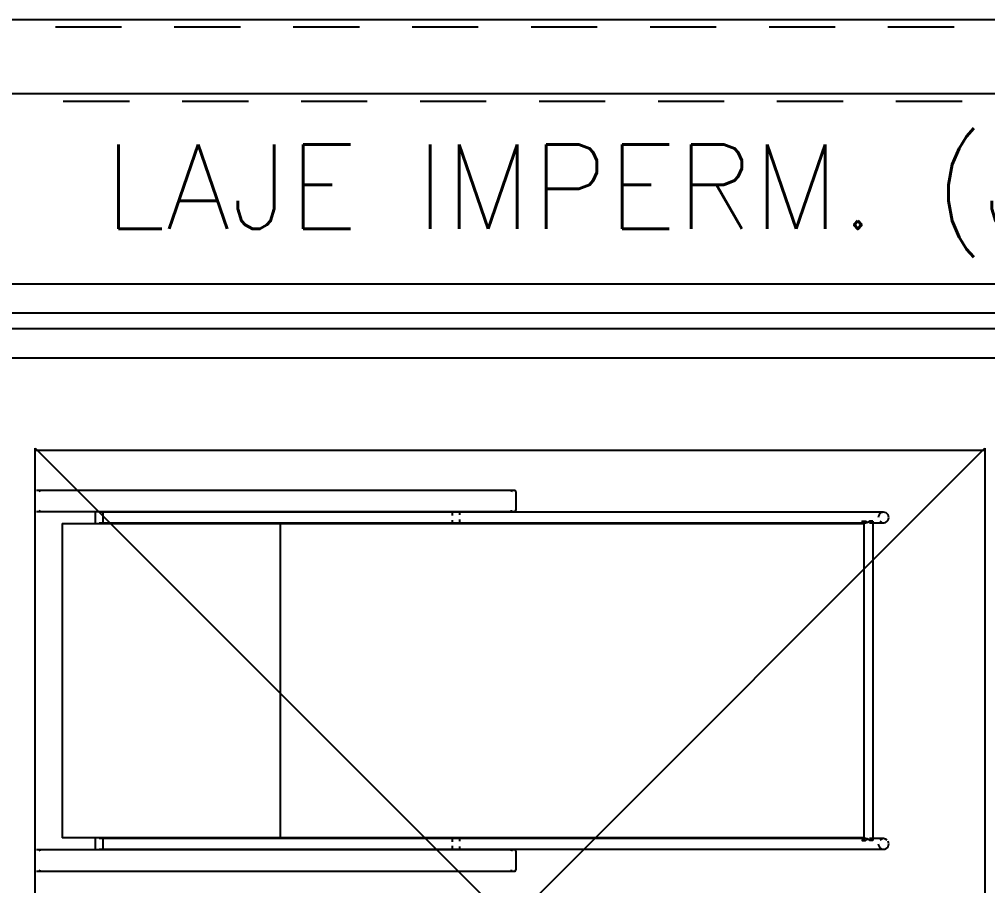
# Model space of a CAD drawing. Header units: millimetres. Extents: x 188.6 to 263.2, y 40.1 to 120.1.
# Drawn here: x 256.92 to 258.752, y 60.948 to 62.587 of the extents above; entities that cross this region are included whole.
import ezdxf

# ---------------------------------------------------------------- set-up
doc = ezdxf.new("R2010")
doc.units = ezdxf.units.MM
doc.linetypes.add('HIDDEN2', pattern=[0.1875, 0.125, -0.0625])
for name, color, linetype in [('ARQ', 8, 'Continuous'), ('ARQ-BASE', 8, 'Continuous'), ('ESTR-VIGAS', 11, 'HIDDEN2'), ('ESTRUTURA', 7, 'Continuous'), ('INC-CORRIMÃO', 7, 'Continuous')]:
    doc.layers.add(name, color=color, linetype=linetype)
doc.styles.add('60-75', font='romans.shx', dxfattribs={"height": 0.12})

# ---------------------------------------------------------------- blocks, each defined once
blk = doc.blocks.new('ESTR-1TP-29.09.2016')
at = {"layer": 'ESTR-VIGAS'}
for points in [[(58.0674, 24.8952), (48.3824, 24.8952)], [(49.1824, 24.7552), (58.0674, 24.7552)]]:
    blk.add_lwpolyline(points, dxfattribs=at)
blk = doc.blocks.new('arq-3pav')
at = {"layer": 'ARQ'}
for p, q in [((36.5003, 22.33), (56.7703, 22.33)), ((36.6403, 22.19), (56.6303, 22.19)), ((51.9419, 21.5189), (53.7383, 19.7225)), ((51.9419, 19.7225), (51.9419, 21.5189)), ((51.9419, 19.7225), (53.7383, 21.5189)), ((51.9419, 21.5154), (53.7383, 21.5154)), ((53.7383, 21.5189), (53.7383, 19.7225)), ((52.0854, 21.4389), (51.9442, 21.4389)), ((52.0857, 21.4389), (52.0854, 21.4389)), ((52.0887, 21.4389), (52.0857, 21.4389)), ((52.0919, 21.4389), (52.0887, 21.4389)), ((52.0955, 21.4389), (52.0919, 21.4389)), ((52.0993, 21.4389), (52.0955, 21.4389)), ((52.1034, 21.4389), (52.0993, 21.4389)), ((52.1078, 21.4389), (52.1034, 21.4389)), ((52.1125, 21.4389), (52.1078, 21.4389)), ((52.1174, 21.4389), (52.1125, 21.4389)), ((52.1226, 21.4389), (52.1174, 21.4389)), ((52.128, 21.4389), (52.1226, 21.4389)), ((52.1336, 21.4389), (52.128, 21.4389)), ((52.1395, 21.4389), (52.1336, 21.4389)), ((52.1456, 21.4389), (52.1395, 21.4389)), ((52.1519, 21.4389), (52.1456, 21.4389)), ((52.1584, 21.4389), (52.1519, 21.4389)), ((52.1651, 21.4389), (52.1584, 21.4389)), ((52.172, 21.4389), (52.1651, 21.4389)), ((52.179, 21.4389), (52.172, 21.4389)), ((52.1862, 21.4389), (52.179, 21.4389)), ((52.1936, 21.4389), (52.1862, 21.4389)), ((52.201, 21.4389), (52.1936, 21.4389)), ((52.2086, 21.4389), (52.201, 21.4389)), ((52.2163, 21.4389), (52.2086, 21.4389)), ((52.2241, 21.4389), (52.2163, 21.4389)), ((52.232, 21.4389), (52.2241, 21.4389)), ((52.2399, 21.4389), (52.232, 21.4389)), ((52.2479, 21.4389), (52.2399, 21.4389)), ((52.256, 21.4389), (52.2479, 21.4389)), ((52.2641, 21.4389), (52.256, 21.4389)), ((52.2721, 21.4389), (52.2641, 21.4389)), ((52.5123, 21.4389), (52.2721, 21.4389)), ((52.5203, 21.4389), (52.5123, 21.4389)), ((52.5284, 21.4389), (52.5203, 21.4389)), ((52.5365, 21.4389), (52.5284, 21.4389)), ((52.5445, 21.4389), (52.5365, 21.4389)), ((52.5525, 21.4389), (52.5445, 21.4389)), ((52.5604, 21.4389), (52.5525, 21.4389)), ((52.5683, 21.4389), (52.5604, 21.4389)), ((52.5761, 21.4389), (52.5683, 21.4389)), ((52.5838, 21.4389), (52.5761, 21.4389)), ((52.5913, 21.4389), (52.5838, 21.4389)), ((52.5988, 21.4389), (52.5913, 21.4389)), ((52.6061, 21.4389), (52.5988, 21.4389)), ((52.6133, 21.4389), (52.6061, 21.4389)), ((52.6203, 21.4389), (52.6133, 21.4389)), ((52.6272, 21.4389), (52.6203, 21.4389)), ((52.6338, 21.4389), (52.6272, 21.4389)), ((52.6403, 21.4389), (52.6338, 21.4389)), ((52.6466, 21.4389), (52.6403, 21.4389)), ((52.6527, 21.4389), (52.6466, 21.4389)), ((52.6586, 21.4389), (52.6527, 21.4389)), ((52.6642, 21.4389), (52.6586, 21.4389)), ((52.6696, 21.4389), (52.6642, 21.4389)), ((52.6747, 21.4389), (52.6696, 21.4389)), ((52.6796, 21.4389), (52.6747, 21.4389)), ((52.6843, 21.4389), (52.6796, 21.4389)), ((52.6886, 21.4389), (52.6843, 21.4389)), ((52.6927, 21.4389), (52.6886, 21.4389)), ((52.6965, 21.4389), (52.6927, 21.4389)), ((52.7001, 21.4389), (52.6965, 21.4389)), ((52.7033, 21.4389), (52.7001, 21.4389)), ((52.7062, 21.4389), (52.7033, 21.4389)), ((52.849, 21.4389), (52.7062, 21.4389)), ((52.8513, 21.4364), (52.8513, 21.4014)), ((51.9443, 21.3989), (52.0855, 21.3989)), ((52.0554, 21.3989), (52.0554, 21.3763)), ((52.0554, 21.3989), (52.0554, 21.3989)), ((52.0554, 21.3989), (52.0556, 21.3989)), ((52.0556, 21.3989), (52.0608, 21.3989)), ((52.0608, 21.3989), (52.0646, 21.3989)), ((53.4204, 21.3977), (52.0627, 21.3977)), ((52.0646, 21.3989), (52.0684, 21.3989)), ((52.0684, 21.3989), (52.0703, 21.3989)), ((52.0704, 21.3763), (52.0704, 21.3989)), ((52.0855, 21.3989), (52.0884, 21.3989)), ((52.0884, 21.3989), (52.0916, 21.3989)), ((52.0916, 21.3989), (52.0951, 21.3989)), ((52.0951, 21.3989), (52.0989, 21.3989)), ((52.0989, 21.3989), (52.103, 21.3989)), ((52.103, 21.3989), (52.1074, 21.3989)), ((52.1074, 21.3989), (52.112, 21.3989)), ((52.112, 21.3989), (52.1169, 21.3989)), ((52.1169, 21.3989), (52.1221, 21.3989)), ((52.1221, 21.3989), (52.1275, 21.3989)), ((52.1275, 21.3989), (52.1331, 21.3989)), ((52.1331, 21.3989), (52.139, 21.3989)), ((52.139, 21.3989), (52.145, 21.3989)), ((52.145, 21.3989), (52.1513, 21.3989)), ((52.1513, 21.3989), (52.1578, 21.3989)), ((52.1578, 21.3989), (52.1645, 21.3989)), ((52.1645, 21.3989), (52.1713, 21.3989)), ((52.1713, 21.3989), (52.1784, 21.3989)), ((52.1784, 21.3989), (52.1855, 21.3989)), ((52.1855, 21.3989), (52.1929, 21.3989)), ((52.1929, 21.3989), (52.2003, 21.3989)), ((52.2003, 21.3989), (52.2079, 21.3989)), ((52.2079, 21.3989), (52.2156, 21.3989)), ((52.2156, 21.3989), (52.2234, 21.3989)), ((52.2234, 21.3989), (52.2312, 21.3989)), ((52.2312, 21.3989), (52.2392, 21.3989)), ((52.2392, 21.3989), (52.2472, 21.3989)), ((52.2472, 21.3989), (52.2552, 21.3989)), ((52.2552, 21.3989), (52.2633, 21.3989)), ((52.2633, 21.3989), (52.2714, 21.3989)), ((52.2714, 21.3989), (52.2721, 21.3989)), ((52.2721, 21.3989), (52.5123, 21.3989)), ((52.5123, 21.3989), (52.5204, 21.3989)), ((52.5204, 21.3989), (52.5285, 21.3989)), ((52.5285, 21.3989), (52.5365, 21.3989)), ((52.5365, 21.3989), (52.5446, 21.3989)), ((52.5446, 21.3989), (52.5526, 21.3989)), ((52.5526, 21.3989), (52.5605, 21.3989)), ((52.5605, 21.3989), (52.5684, 21.3989)), ((52.5684, 21.3989), (52.5762, 21.3989)), ((52.5762, 21.3989), (52.5838, 21.3989)), ((52.5838, 21.3989), (52.5914, 21.3989)), ((52.5914, 21.3989), (52.5989, 21.3989)), ((52.5989, 21.3989), (52.6062, 21.3989)), ((52.6062, 21.3989), (52.6134, 21.3989)), ((52.6134, 21.3989), (52.6204, 21.3989)), ((52.6204, 21.3989), (52.6272, 21.3989)), ((52.6272, 21.3989), (52.6339, 21.3989)), ((52.6339, 21.3989), (52.6404, 21.3989)), ((52.6404, 21.3989), (52.6467, 21.3989)), ((52.6467, 21.3989), (52.6528, 21.3989)), ((52.6528, 21.3989), (52.6586, 21.3989)), ((52.6586, 21.3989), (52.6642, 21.3989)), ((52.6642, 21.3989), (52.6696, 21.3989)), ((52.6696, 21.3989), (52.6748, 21.3989)), ((52.6748, 21.3989), (52.6797, 21.3989)), ((52.6797, 21.3989), (52.6843, 21.3989)), ((52.6843, 21.3989), (52.6887, 21.3989)), ((52.6887, 21.3989), (52.6928, 21.3989)), ((52.6928, 21.3989), (52.6966, 21.3989)), ((52.6966, 21.3989), (52.7001, 21.3989)), ((52.7001, 21.3989), (52.7033, 21.3989)), ((52.7033, 21.3989), (52.7062, 21.3989)), ((52.7062, 21.3989), (52.849, 21.3989)), ((52.7308, 21.3989), (52.7308, 21.3915)), ((52.7309, 21.3989), (52.7328, 21.3989)), ((52.7328, 21.3989), (52.7366, 21.3989)), ((52.7366, 21.3989), (52.7404, 21.3989)), ((52.7404, 21.3989), (52.7452, 21.3989)), ((52.7452, 21.3989), (52.7454, 21.3989)), ((52.7454, 21.3989), (52.7453, 21.3989)), ((52.7454, 21.3927), (52.7454, 21.3989)), ((53.4224, 21.3977), (53.4204, 21.3977)), ((53.4256, 21.3977), (53.4224, 21.3977)), ((53.4288, 21.3977), (53.4256, 21.3977)), ((53.432, 21.3977), (53.4288, 21.3977)), ((53.4352, 21.3977), (53.432, 21.3977)), ((53.4383, 21.3977), (53.4352, 21.3977)), ((53.4414, 21.3977), (53.4383, 21.3977)), ((53.4445, 21.3977), (53.4414, 21.3977)), ((53.4475, 21.3977), (53.4445, 21.3977)), ((53.4505, 21.3977), (53.4475, 21.3977)), ((53.4534, 21.3977), (53.4505, 21.3977)), ((53.4563, 21.3977), (53.4534, 21.3977)), ((53.4591, 21.3977), (53.4563, 21.3977)), ((53.4619, 21.3977), (53.4591, 21.3977)), ((53.4646, 21.3977), (53.4619, 21.3977)), ((53.4672, 21.3977), (53.4646, 21.3977)), ((53.4698, 21.3977), (53.4672, 21.3977)), ((53.4723, 21.3977), (53.4698, 21.3977)), ((53.4747, 21.3977), (53.4723, 21.3977)), ((53.477, 21.3977), (53.4747, 21.3977)), ((53.4792, 21.3977), (53.477, 21.3977)), ((53.4813, 21.3977), (53.4792, 21.3977)), ((53.4833, 21.3977), (53.4813, 21.3977)), ((53.4853, 21.3977), (53.4833, 21.3977)), ((53.4871, 21.3977), (53.4853, 21.3977)), ((53.4888, 21.3977), (53.4871, 21.3977)), ((53.4904, 21.3977), (53.4888, 21.3977)), ((53.4919, 21.3977), (53.4904, 21.3977)), ((53.4933, 21.3977), (53.4919, 21.3977)), ((53.4945, 21.3977), (53.4933, 21.3977)), ((53.4957, 21.3977), (53.4945, 21.3977)), ((53.4967, 21.3977), (53.4957, 21.3977)), ((53.4976, 21.3977), (53.4967, 21.3977)), ((53.4984, 21.3977), (53.4976, 21.3977)), ((53.499, 21.3977), (53.4984, 21.3977)), ((53.5466, 21.3977), (53.499, 21.3977)), ((51.9926, 21.3763), (51.9928, 21.3763)), ((51.9926, 21.3763), (51.9926, 20.7815)), ((51.9928, 21.3763), (52.0583, 21.3763)), ((51.9928, 21.3763), (51.9928, 20.7815)), ((52.0583, 21.3763), (52.4052, 21.3763)), ((52.0627, 21.3777), (53.4204, 21.3777)), ((52.4052, 21.3763), (53.4204, 21.3763)), ((52.4052, 21.3763), (52.4052, 20.7815)), ((52.7308, 21.3827), (52.7308, 21.3763)), ((52.7454, 21.3763), (52.7454, 21.3839)), ((53.4204, 21.3777), (53.4236, 21.3777)), ((53.4204, 21.3763), (53.5096, 21.3763)), ((53.4236, 21.3777), (53.4268, 21.3777)), ((53.4268, 21.3777), (53.43, 21.3777)), ((53.43, 21.3777), (53.4331, 21.3777)), ((53.4331, 21.3777), (53.4363, 21.3777)), ((53.4363, 21.3777), (53.4394, 21.3777)), ((53.4394, 21.3777), (53.4425, 21.3777)), ((53.4425, 21.3777), (53.4456, 21.3777)), ((53.4456, 21.3777), (53.4486, 21.3777)), ((53.4486, 21.3777), (53.4516, 21.3777)), ((53.4516, 21.3777), (53.4545, 21.3777)), ((53.4545, 21.3777), (53.4573, 21.3777)), ((53.4573, 21.3777), (53.4601, 21.3777)), ((53.4601, 21.3777), (53.4629, 21.3777)), ((53.4629, 21.3777), (53.4656, 21.3777)), ((53.4656, 21.3777), (53.4682, 21.3777)), ((53.4682, 21.3777), (53.4707, 21.3777)), ((53.4707, 21.3777), (53.4731, 21.3777)), ((53.4731, 21.3777), (53.4755, 21.3777)), ((53.4755, 21.3777), (53.4778, 21.3777)), ((53.4778, 21.3777), (53.48, 21.3777)), ((53.48, 21.3777), (53.4821, 21.3777)), ((53.4821, 21.3777), (53.484, 21.3777)), ((53.484, 21.3777), (53.4859, 21.3777)), ((53.4859, 21.3777), (53.4877, 21.3777)), ((53.4877, 21.3777), (53.4894, 21.3777)), ((53.4894, 21.3777), (53.491, 21.3777)), ((53.491, 21.3777), (53.4924, 21.3777)), ((53.4924, 21.3777), (53.4937, 21.3777)), ((53.4937, 21.3777), (53.495, 21.3777)), ((53.495, 21.3777), (53.4961, 21.3777)), ((53.4961, 21.3777), (53.497, 21.3777)), ((53.497, 21.3777), (53.4979, 21.3777)), ((53.4979, 21.3777), (53.4986, 21.3777)), ((53.4986, 21.3777), (53.499, 21.3777)), ((53.499, 21.3777), (53.5129, 21.3777)), ((53.5064, 21.381), (53.5119, 21.381)), ((53.5096, 21.3763), (53.5096, 20.7815)), ((53.5202, 21.3777), (53.5466, 21.3777)), ((53.5267, 21.381), (53.5211, 21.381)), ((53.5268, 20.7769), (53.5268, 21.3809)), ((51.9928, 20.7815), (51.9926, 20.7815)), ((52.0583, 20.7815), (51.9928, 20.7815)), ((52.0554, 20.7815), (52.0554, 20.7589)), ((52.4052, 20.7815), (52.0583, 20.7815)), ((53.4204, 20.7802), (52.0627, 20.7802)), ((52.0704, 20.7589), (52.0704, 20.7815)), ((53.4204, 20.7815), (52.4052, 20.7815)), ((52.7308, 20.7815), (52.7308, 20.774)), ((52.7454, 20.7752), (52.7454, 20.7815)), ((53.5096, 20.7815), (53.4204, 20.7815)), ((53.4224, 20.7802), (53.4204, 20.7802)), ((53.4256, 20.7802), (53.4224, 20.7802)), ((53.4288, 20.7802), (53.4256, 20.7802)), ((53.432, 20.7802), (53.4288, 20.7802)), ((53.4352, 20.7802), (53.432, 20.7802)), ((53.4383, 20.7802), (53.4352, 20.7802)), ((53.4414, 20.7802), (53.4383, 20.7802)), ((53.4445, 20.7802), (53.4414, 20.7802)), ((53.4475, 20.7802), (53.4445, 20.7802)), ((53.4505, 20.7802), (53.4475, 20.7802)), ((53.4534, 20.7802), (53.4505, 20.7802)), ((53.4563, 20.7802), (53.4534, 20.7802)), ((53.4591, 20.7802), (53.4563, 20.7802)), ((53.4619, 20.7802), (53.4591, 20.7802)), ((53.4646, 20.7802), (53.4619, 20.7802)), ((53.4672, 20.7802), (53.4646, 20.7802)), ((53.4698, 20.7802), (53.4672, 20.7802)), ((53.4723, 20.7802), (53.4698, 20.7802)), ((53.4747, 20.7802), (53.4723, 20.7802)), ((53.477, 20.7802), (53.4747, 20.7802)), ((53.4792, 20.7802), (53.477, 20.7802)), ((53.4813, 20.7802), (53.4792, 20.7802)), ((53.4833, 20.7802), (53.4813, 20.7802)), ((53.4853, 20.7802), (53.4833, 20.7802)), ((53.4871, 20.7802), (53.4853, 20.7802)), ((53.4888, 20.7802), (53.4871, 20.7802)), ((53.4904, 20.7802), (53.4888, 20.7802)), ((53.4919, 20.7802), (53.4904, 20.7802)), ((53.4933, 20.7802), (53.4919, 20.7802)), ((53.4945, 20.7802), (53.4933, 20.7802)), ((53.4957, 20.7802), (53.4945, 20.7802)), ((53.4967, 20.7802), (53.4957, 20.7802)), ((53.4976, 20.7802), (53.4967, 20.7802)), ((53.4984, 20.7802), (53.4976, 20.7802)), ((53.499, 20.7802), (53.4984, 20.7802)), ((53.5129, 20.7802), (53.499, 20.7802)), ((53.5064, 20.7768), (53.5119, 20.7768)), ((53.5466, 20.7802), (53.5202, 20.7802)), ((53.5267, 20.7768), (53.5211, 20.7768)), ((52.0855, 20.7589), (51.9443, 20.7589)), ((52.0556, 20.7589), (52.0554, 20.7589)), ((52.0554, 20.7589), (52.0554, 20.7589)), ((52.0608, 20.7589), (52.0556, 20.7589)), ((52.0646, 20.7589), (52.0608, 20.7589)), ((52.0627, 20.7602), (53.4204, 20.7602)), ((52.0684, 20.7589), (52.0646, 20.7589)), ((52.0703, 20.7589), (52.0684, 20.7589)), ((52.0857, 20.7589), (52.0855, 20.7589)), ((52.0887, 20.7589), (52.0857, 20.7589)), ((52.0919, 20.7589), (52.0887, 20.7589)), ((52.0955, 20.7589), (52.0919, 20.7589)), ((52.0993, 20.7589), (52.0955, 20.7589)), ((52.1034, 20.7589), (52.0993, 20.7589)), ((52.1078, 20.7589), (52.1034, 20.7589)), ((52.1125, 20.7589), (52.1078, 20.7589)), ((52.1174, 20.7589), (52.1125, 20.7589)), ((52.1226, 20.7589), (52.1174, 20.7589)), ((52.128, 20.7589), (52.1226, 20.7589)), ((52.1337, 20.7589), (52.128, 20.7589)), ((52.1395, 20.7589), (52.1337, 20.7589)), ((52.1456, 20.7589), (52.1395, 20.7589)), ((52.1519, 20.7589), (52.1456, 20.7589)), ((52.1585, 20.7589), (52.1519, 20.7589)), ((52.1651, 20.7589), (52.1585, 20.7589)), ((52.172, 20.7589), (52.1651, 20.7589)), ((52.1791, 20.7589), (52.172, 20.7589)), ((52.1862, 20.7589), (52.1791, 20.7589)), ((52.1936, 20.7589), (52.1862, 20.7589)), ((52.2011, 20.7589), (52.1936, 20.7589)), ((52.2086, 20.7589), (52.2011, 20.7589)), ((52.2163, 20.7589), (52.2086, 20.7589)), ((52.2241, 20.7589), (52.2163, 20.7589)), ((52.232, 20.7589), (52.2241, 20.7589)), ((52.2399, 20.7589), (52.232, 20.7589)), ((52.2479, 20.7589), (52.2399, 20.7589)), ((52.256, 20.7589), (52.2479, 20.7589)), ((52.2641, 20.7589), (52.256, 20.7589)), ((52.2721, 20.7589), (52.2641, 20.7589)), ((52.5123, 20.7589), (52.2721, 20.7589)), ((52.5203, 20.7589), (52.5123, 20.7589)), ((52.5284, 20.7589), (52.5203, 20.7589)), ((52.5365, 20.7589), (52.5284, 20.7589)), ((52.5445, 20.7589), (52.5365, 20.7589)), ((52.5525, 20.7589), (52.5445, 20.7589)), ((52.5604, 20.7589), (52.5525, 20.7589)), ((52.5683, 20.7589), (52.5604, 20.7589)), ((52.5761, 20.7589), (52.5683, 20.7589)), ((52.5837, 20.7589), (52.5761, 20.7589)), ((52.5913, 20.7589), (52.5837, 20.7589)), ((52.5988, 20.7589), (52.5913, 20.7589)), ((52.6061, 20.7589), (52.5988, 20.7589)), ((52.6133, 20.7589), (52.6061, 20.7589)), ((52.6203, 20.7589), (52.6133, 20.7589)), ((52.6272, 20.7589), (52.6203, 20.7589)), ((52.6338, 20.7589), (52.6272, 20.7589)), ((52.6403, 20.7589), (52.6338, 20.7589)), ((52.6466, 20.7589), (52.6403, 20.7589)), ((52.6527, 20.7589), (52.6466, 20.7589)), ((52.6586, 20.7589), (52.6527, 20.7589)), ((52.6642, 20.7589), (52.6586, 20.7589)), ((52.6696, 20.7589), (52.6642, 20.7589)), ((52.6747, 20.7589), (52.6696, 20.7589)), ((52.6796, 20.7589), (52.6747, 20.7589)), ((52.6843, 20.7589), (52.6796, 20.7589)), ((52.6886, 20.7589), (52.6843, 20.7589)), ((52.6927, 20.7589), (52.6886, 20.7589)), ((52.6965, 20.7589), (52.6927, 20.7589)), ((52.7, 20.7589), (52.6965, 20.7589)), ((52.7033, 20.7589), (52.7, 20.7589)), ((52.7062, 20.7589), (52.7033, 20.7589)), ((52.849, 20.7589), (52.7062, 20.7589)), ((52.7308, 20.7664), (52.7308, 20.7589)), ((52.7328, 20.7589), (52.7309, 20.7589)), ((52.7366, 20.7589), (52.7328, 20.7589)), ((52.7404, 20.7589), (52.7366, 20.7589)), ((52.7452, 20.7589), (52.7404, 20.7589)), ((52.7454, 20.7589), (52.7452, 20.7589)), ((52.7453, 20.7589), (52.7454, 20.7589)), ((52.7454, 20.7589), (52.7454, 20.7652)), ((52.8513, 20.7564), (52.8513, 20.7214)), ((53.4204, 20.7602), (53.4236, 20.7602)), ((53.4236, 20.7602), (53.4268, 20.7602)), ((53.4268, 20.7602), (53.43, 20.7602)), ((53.43, 20.7602), (53.4331, 20.7602)), ((53.4331, 20.7602), (53.4363, 20.7602)), ((53.4363, 20.7602), (53.4394, 20.7602)), ((53.4394, 20.7602), (53.4425, 20.7602)), ((53.4425, 20.7602), (53.4456, 20.7602)), ((53.4456, 20.7602), (53.4486, 20.7602)), ((53.4486, 20.7602), (53.4516, 20.7602)), ((53.4516, 20.7602), (53.4545, 20.7602)), ((53.4545, 20.7602), (53.4573, 20.7602)), ((53.4573, 20.7602), (53.4601, 20.7602)), ((53.4601, 20.7602), (53.4629, 20.7602)), ((53.4629, 20.7602), (53.4656, 20.7602)), ((53.4656, 20.7602), (53.4682, 20.7602)), ((53.4682, 20.7602), (53.4707, 20.7602)), ((53.4707, 20.7602), (53.4731, 20.7602)), ((53.4731, 20.7602), (53.4755, 20.7602)), ((53.4755, 20.7602), (53.4778, 20.7602)), ((53.4778, 20.7602), (53.48, 20.7602)), ((53.48, 20.7602), (53.4821, 20.7602)), ((53.4821, 20.7602), (53.484, 20.7602)), ((53.484, 20.7602), (53.4859, 20.7602)), ((53.4859, 20.7602), (53.4877, 20.7602)), ((53.4877, 20.7602), (53.4894, 20.7602)), ((53.4894, 20.7602), (53.491, 20.7602)), ((53.491, 20.7602), (53.4924, 20.7602)), ((53.4924, 20.7602), (53.4937, 20.7602)), ((53.4937, 20.7602), (53.495, 20.7602)), ((53.495, 20.7602), (53.4961, 20.7602)), ((53.4961, 20.7602), (53.497, 20.7602)), ((53.497, 20.7602), (53.4979, 20.7602)), ((53.4979, 20.7602), (53.4986, 20.7602)), ((53.4986, 20.7602), (53.499, 20.7602)), ((53.499, 20.7602), (53.5466, 20.7602)), ((51.9442, 20.7189), (52.0854, 20.7189)), ((52.0854, 20.7189), (52.0884, 20.7189)), ((52.0884, 20.7189), (52.0916, 20.7189)), ((52.0916, 20.7189), (52.0951, 20.7189)), ((52.0951, 20.7189), (52.0989, 20.7189)), ((52.0989, 20.7189), (52.103, 20.7189)), ((52.103, 20.7189), (52.1074, 20.7189)), ((52.1074, 20.7189), (52.112, 20.7189)), ((52.112, 20.7189), (52.1169, 20.7189)), ((52.1169, 20.7189), (52.122, 20.7189)), ((52.122, 20.7189), (52.1274, 20.7189)), ((52.1274, 20.7189), (52.1331, 20.7189)), ((52.1331, 20.7189), (52.1389, 20.7189)), ((52.1389, 20.7189), (52.145, 20.7189)), ((52.145, 20.7189), (52.1513, 20.7189)), ((52.1513, 20.7189), (52.1578, 20.7189)), ((52.1578, 20.7189), (52.1645, 20.7189)), ((52.1645, 20.7189), (52.1713, 20.7189)), ((52.1713, 20.7189), (52.1784, 20.7189)), ((52.1784, 20.7189), (52.1855, 20.7189)), ((52.1855, 20.7189), (52.1929, 20.7189)), ((52.1929, 20.7189), (52.2003, 20.7189)), ((52.2003, 20.7189), (52.2079, 20.7189)), ((52.2079, 20.7189), (52.2156, 20.7189)), ((52.2156, 20.7189), (52.2234, 20.7189)), ((52.2234, 20.7189), (52.2312, 20.7189)), ((52.2312, 20.7189), (52.2392, 20.7189)), ((52.2392, 20.7189), (52.2471, 20.7189)), ((52.2471, 20.7189), (52.2552, 20.7189)), ((52.2552, 20.7189), (52.2633, 20.7189)), ((52.2633, 20.7189), (52.2714, 20.7189)), ((52.2714, 20.7189), (52.2721, 20.7189)), ((52.2721, 20.7189), (52.5123, 20.7189)), ((52.5123, 20.7189), (52.5204, 20.7189)), ((52.5204, 20.7189), (52.5285, 20.7189)), ((52.5285, 20.7189), (52.5365, 20.7189)), ((52.5365, 20.7189), (52.5446, 20.7189)), ((52.5446, 20.7189), (52.5526, 20.7189)), ((52.5526, 20.7189), (52.5605, 20.7189)), ((52.5605, 20.7189), (52.5684, 20.7189)), ((52.5684, 20.7189), (52.5762, 20.7189)), ((52.5762, 20.7189), (52.5838, 20.7189)), ((52.5838, 20.7189), (52.5914, 20.7189)), ((52.5914, 20.7189), (52.5989, 20.7189)), ((52.5989, 20.7189), (52.6062, 20.7189)), ((52.6062, 20.7189), (52.6134, 20.7189)), ((52.6134, 20.7189), (52.6204, 20.7189)), ((52.6204, 20.7189), (52.6272, 20.7189)), ((52.6272, 20.7189), (52.6339, 20.7189)), ((52.6339, 20.7189), (52.6404, 20.7189)), ((52.6404, 20.7189), (52.6467, 20.7189)), ((52.6467, 20.7189), (52.6528, 20.7189)), ((52.6528, 20.7189), (52.6586, 20.7189)), ((52.6586, 20.7189), (52.6643, 20.7189)), ((52.6643, 20.7189), (52.6697, 20.7189)), ((52.6697, 20.7189), (52.6748, 20.7189)), ((52.6748, 20.7189), (52.6797, 20.7189)), ((52.6797, 20.7189), (52.6843, 20.7189)), ((52.6843, 20.7189), (52.6887, 20.7189)), ((52.6887, 20.7189), (52.6928, 20.7189)), ((52.6928, 20.7189), (52.6966, 20.7189)), ((52.6966, 20.7189), (52.7001, 20.7189)), ((52.7001, 20.7189), (52.7033, 20.7189)), ((52.7033, 20.7189), (52.7062, 20.7189)), ((52.7062, 20.7189), (52.849, 20.7189))]:
    blk.add_line(p, q, dxfattribs=at)
for points in [[(37.3153, 18.4898), (37.3153, 21.83), (55.9553, 21.83), (55.9553, 18.49)], [(37.3703, 18.4898), (37.3703, 21.775), (55.9003, 21.775), (55.9003, 18.49)], [(37.4003, 18.4898), (37.4003, 21.745), (55.8703, 21.745), (55.8703, 18.49)], [(37.4553, 18.4898), (37.4553, 21.69), (55.8153, 21.69), (55.8153, 18.49)]]:
    blk.add_lwpolyline(points, dxfattribs=at)
for centre, major_axis, ratio, start_param, end_param in [((51.949, 21.4364), (0, 0.0025), 0.939693, 4.712389, 6.283185), ((52.8443, 21.4364), (0, 0.0025), 0.939693, 0, 1.570796), ((52.849, 21.4364), (0, -0.00248), 0.939693, 1.570796, 3.141593), ((51.949, 21.4014), (0, -0.0025), 0.939693, 0, 1.570796), ((52.8443, 21.4014), (0, 0.0025), 0.939693, 1.570796, 3.141593), ((52.849, 21.4014), (0, 0.0025), 0.939693, 3.141593, 4.712389), ((53.5466, 21.3877), (0, 0.01), 0.982872, 4.712389, 7.853982), ((53.5129, 21.3877), (0, 0.01), 0.982872, 2.888912, 3.394273), ((53.5466, 21.3877), (0, 0.01), 0.982872, 2.356194, 4.712389), ((53.5129, 20.7702), (0, 0.01), 0.982872, 6.030505, 6.535866), ((53.5466, 20.7702), (0, 0.01), 0.982872, 5.497787, 7.068583), ((53.5466, 20.7702), (0, 0.01), 0.982872, 4.712389, 5.235988), ((51.949, 20.7564), (0, 0.0025), 0.939693, 4.712389, 6.283185), ((52.8443, 20.7564), (0, 0.0025), 0.939693, 0, 1.570796), ((52.849, 20.7564), (0, -0.0025), 0.939693, 1.570796, 3.141593), ((53.5466, 20.7702), (0, 0.01), 0.982872, 1.570796, 4.712389), ((51.949, 20.7214), (0, 0.0025), 0.939693, 3.141593, 4.712389), ((52.8443, 20.7214), (0, 0.0025), 0.939693, 1.570796, 3.141593), ((52.849, 20.7214), (0, 0.00248), 0.939693, 3.141593, 4.712389)]:
    blk.add_ellipse(centre, major_axis=major_axis, ratio=ratio, start_param=start_param, end_param=end_param, dxfattribs=at)
for points, knots in [([(53.5104, 21.378), (53.51, 21.3781), (53.5095, 21.3783), (53.5089, 21.3785), (53.5086, 21.3787), (53.5083, 21.3788), (53.5081, 21.379), (53.5079, 21.3791), (53.5077, 21.3792), (53.5075, 21.3794), (53.5074, 21.3795), (53.5072, 21.3797), (53.5071, 21.3798), (53.5069, 21.38), (53.5068, 21.3801), (53.5067, 21.3802), (53.5066, 21.3804), (53.5065, 21.3805), (53.5064, 21.3806), (53.5064, 21.3807), (53.5063, 21.3808), (53.5063, 21.3809), (53.5063, 21.381), (53.5063, 21.381), (53.5064, 21.381), (53.5064, 21.381)], [0, 0, 0, 0, 0.142857, 0.214286, 0.25, 0.285714, 0.321429, 0.357143, 0.392857, 0.428571, 0.464286, 0.5, 0.535714, 0.571429, 0.607143, 0.642857, 0.678571, 0.714286, 0.75, 0.785714, 0.821429, 0.857143, 0.892857, 0.928571, 1, 1, 1, 1]), ([(53.5119, 21.381), (53.512, 21.381), (53.512, 21.381), (53.5122, 21.381), (53.5123, 21.3809), (53.5124, 21.3808), (53.5126, 21.3807), (53.5127, 21.3806), (53.5129, 21.3805), (53.513, 21.3804), (53.5132, 21.3802), (53.5134, 21.3801), (53.5136, 21.38), (53.5138, 21.3798), (53.5141, 21.3797), (53.5143, 21.3795), (53.5145, 21.3794), (53.5148, 21.3792), (53.515, 21.3791), (53.5153, 21.379), (53.5155, 21.3788), (53.5158, 21.3787), (53.5161, 21.3785), (53.5164, 21.3784), (53.5166, 21.3784)], [0, 0, 0, 0, 0.0714286, 0.1071429, 0.1428571, 0.1785714, 0.2142857, 0.25, 0.2857143, 0.3214286, 0.3571429, 0.3928571, 0.4285714, 0.4642857, 0.5, 0.5357143, 0.5714286, 0.6071429, 0.6428571, 0.6785714, 0.7142857, 0.75, 0.7857143, 0.8571429, 0.8571429, 0.8571429, 0.8571429]), ([(53.5211, 21.381), (53.5211, 21.381), (53.521, 21.381), (53.5209, 21.381), (53.5208, 21.3809), (53.5207, 21.3808), (53.5205, 21.3807), (53.5204, 21.3806), (53.5202, 21.3805), (53.52, 21.3804), (53.5198, 21.3802), (53.5196, 21.3801), (53.5194, 21.38), (53.5192, 21.3798), (53.519, 21.3797), (53.5188, 21.3795), (53.5186, 21.3794), (53.5183, 21.3792), (53.5181, 21.3791), (53.5178, 21.379), (53.5176, 21.3788), (53.5173, 21.3787), (53.5169, 21.3785), (53.5163, 21.3783), (53.5157, 21.3781), (53.5153, 21.378)], [0, 0, 0, 0, 0.071429, 0.107143, 0.142857, 0.178571, 0.214286, 0.25, 0.285714, 0.321429, 0.357143, 0.392857, 0.428571, 0.464286, 0.5, 0.535714, 0.571429, 0.607143, 0.642857, 0.678571, 0.714286, 0.75, 0.785714, 0.857143, 1, 1, 1, 1]), ([(53.5104, 20.7798), (53.51, 20.7797), (53.5093, 20.7795), (53.5083, 20.779), (53.5075, 20.7784), (53.507, 20.778), (53.5067, 20.7777), (53.5066, 20.7775), (53.5065, 20.7774), (53.5065, 20.7773), (53.5064, 20.7771), (53.5063, 20.777), (53.5063, 20.7769), (53.5063, 20.7769), (53.5063, 20.7768), (53.5064, 20.7768), (53.5064, 20.7768)], [0, 0, 0, 0, 0.142857, 0.285714, 0.428571, 0.571429, 0.625, 0.678571, 0.705357, 0.732143, 0.785714, 0.839286, 0.866071, 0.892857, 0.946429, 1, 1, 1, 1]), ([(53.5119, 20.7768), (53.512, 20.7768), (53.512, 20.7768), (53.5122, 20.7769), (53.5123, 20.7769), (53.5124, 20.777), (53.5126, 20.7771), (53.5127, 20.7772), (53.5129, 20.7773), (53.513, 20.7775), (53.5132, 20.7776), (53.5134, 20.7777), (53.5138, 20.778), (53.5144, 20.7784), (53.5151, 20.7788), (53.5156, 20.7791), (53.5161, 20.7793), (53.5164, 20.7794), (53.5166, 20.7795), (53.5166, 20.7795)], [0, 0, 0, 0, 0.0714286, 0.1071429, 0.1428571, 0.1785714, 0.2142857, 0.25, 0.2857143, 0.3214286, 0.3571429, 0.3928571, 0.4285714, 0.5714286, 0.6785714, 0.7321429, 0.7857143, 0.8392857, 0.8571429, 0.8571429, 0.8571429, 0.8571429]), ([(53.5211, 20.7768), (53.5211, 20.7768), (53.521, 20.7768), (53.5209, 20.7769), (53.5208, 20.7769), (53.5207, 20.777), (53.5205, 20.7771), (53.5204, 20.7772), (53.5202, 20.7773), (53.52, 20.7775), (53.5198, 20.7776), (53.5196, 20.7777), (53.5192, 20.778), (53.5187, 20.7784), (53.5179, 20.7788), (53.5174, 20.7791), (53.517, 20.7793), (53.5166, 20.7794), (53.516, 20.7796), (53.5156, 20.7798), (53.5153, 20.7798)], [0, 0, 0, 0, 0.071429, 0.107143, 0.142857, 0.178571, 0.214286, 0.25, 0.285714, 0.321429, 0.357143, 0.392857, 0.428571, 0.571429, 0.678571, 0.732143, 0.785714, 0.839286, 0.892857, 1, 1, 1, 1]), ([(53.5268, 20.7769), (53.5268, 20.7769), (53.5268, 20.7769), (53.5268, 20.7769), (53.5268, 20.7769)], [0.85714286, 0.85714286, 0.85714286, 0.85714286, 0.86607143, 0.89051662, 0.89051662, 0.89051662, 0.89051662])]:
    blk.add_open_spline(points, degree=3, knots=knots, dxfattribs=at)
at = {"layer": 'ESTRUTURA'}
blk.add_blockref('ESTR-1TP-29.09.2016', (-1.6874, -2.5802), dxfattribs=at)

msp = doc.modelspace()

# ---------------------------------------------------------------- block references
msp.add_blockref('arq-3pav', (205.0084, 40.2568))

# ---------------------------------------------------------------- next in the draw order: linework, layer by layer
at = {"layer": 'INC-CORRIMÃO'}
for p, q in [((251.8434, 62.0318), (260.9088, 62.0318)), ((251.8434, 62.0018), (260.8788, 62.0018))]:
    msp.add_line(p, q, dxfattribs=at)

# ---------------------------------------------------------------- next in the draw order: block references
at = {"layer": 'ESTRUTURA'}
msp.add_blockref('ESTR-1TP-29.09.2016', (203.3211, 37.6766), dxfattribs=at)

# ---------------------------------------------------------------- next in the draw order: texts
at = {"layer": 'ARQ-BASE', "color": 8, "style": '60-75'}
msp.add_text('LAJE IMPERM. (JARDINEIRA)', height=0.16, dxfattribs=at).set_placement((257.0801, 62.1903))

doc.saveas('drawing.dxf')
